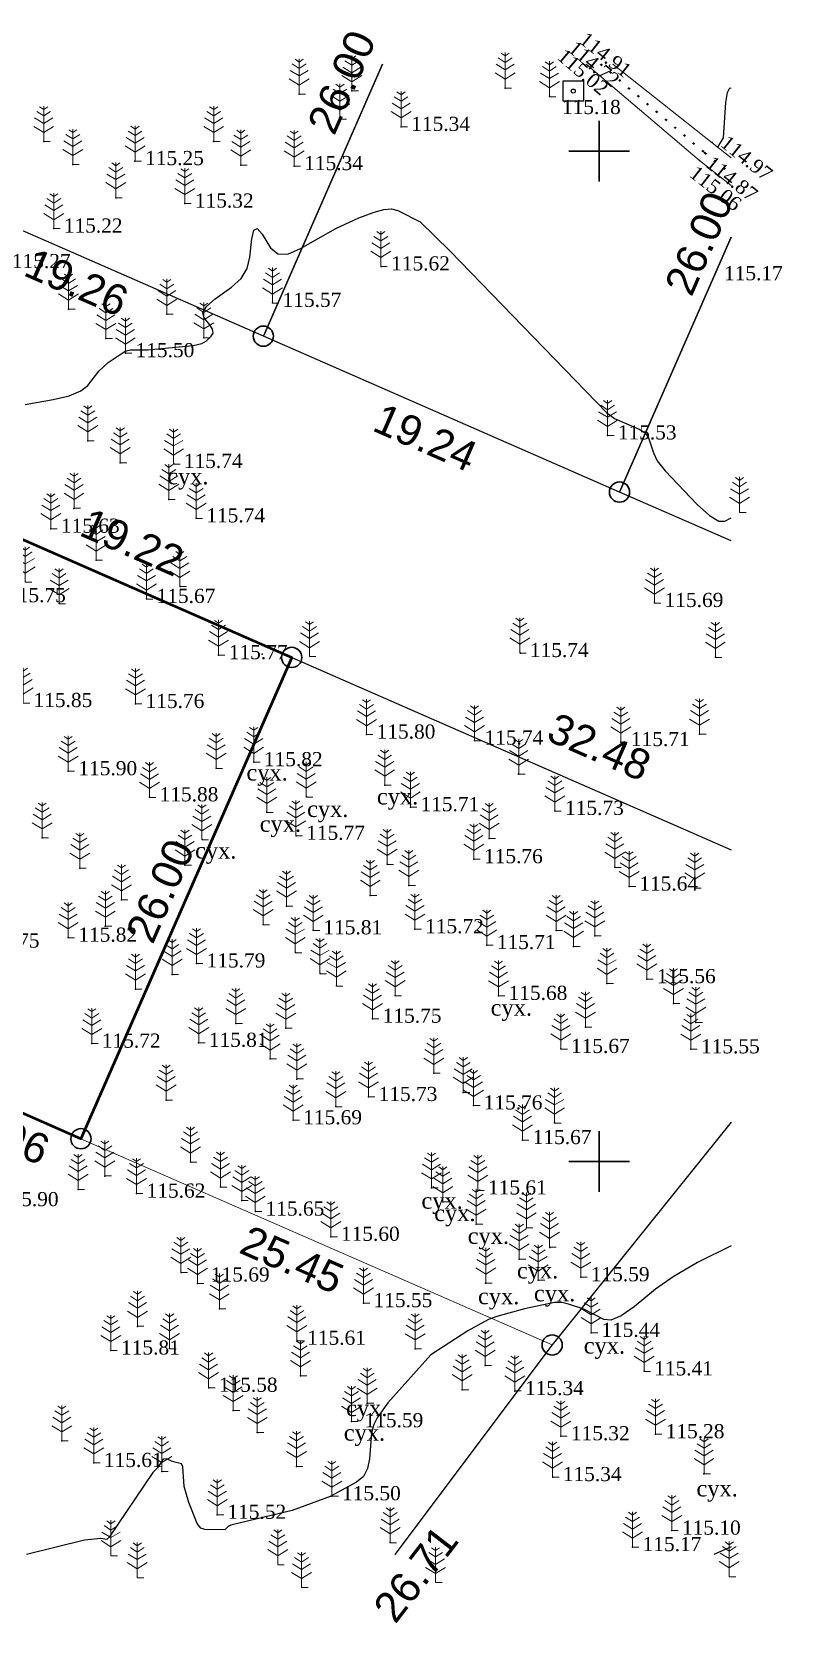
# Model space of a CAD drawing. Header units: millimetres. Extents: x 5405521.1 to 5405609, y 5524977.2 to 5525055.9.
# Drawn here: x 5405571.9 to 5405609, y 5524977.2 to 5525055.9 of the extents above; entities that cross this region are included whole.
import ezdxf
from ezdxf.enums import TextEntityAlignment as Align

# ---------------------------------------------------------------- set-up
doc = ezdxf.new("R2010")
doc.units = ezdxf.units.MM
doc.linetypes.add('HIDDEN', pattern=[0.5, 0, -0.5])
for name, color, linetype, lineweight in [('11900000', 1, 'Continuous', 30), ('рельеф', 7, 'Continuous', 0), ('ТОЧКИ', 7, 'Continuous', 30)]:
    doc.layers.add(name, color=color, linetype=linetype, lineweight=lineweight)
for name, color, linetype in [('SC007', 7, 'Continuous'), ('горизонтали', 42, 'Continuous'), ('Ділянки_Межі', 10, 'Continuous'), ('надписи', 7, 'Continuous'), ('отметки', 7, 'Continuous'), ('промеры', 185, 'Continuous'), ('Растительность', 7, 'Continuous')]:
    doc.layers.add(name, color=color, linetype=linetype)
doc.styles.get("Standard").update_dxf_attribs({"font": 'arial.ttf'})
doc.styles.add('times', font='times.ttf')
doc.linetypes.add('канава 0', pattern='A,0.9,0,["|",Standard,S=0.25,R=0,X=0,Y=0],0.1', length=1)

# ---------------------------------------------------------------- blocks, each defined once
blk = doc.blocks.new('SYMBOL902')
at = {"layer": 'SC007'}
blk.add_lwpolyline([(-1.25, -1.25), (-1.25, 1.25), (1.25, 1.25), (1.25, -1.25)], close=True, dxfattribs=at)
blk.add_circle((0, 0), 0.25, dxfattribs=at)
blk = doc.blocks.new('A$C51FE15A3')
at = {"layer": 'Растительность', "color": 94, "lineweight": 0}
for points in [[(-0.201, 1.726), (0, 1.584), (0.201, 1.726)], [(0, 1.75), (0, 0), (0.319, 0)], [(-0.447, 1.172), (0, 0.895), (0.447, 1.172)], [(-0.343, 1.489), (0, 1.267), (0.343, 1.489)], [(-0.493, 0.753), (0, 0.444), (0.493, 0.753)]]:
    blk.add_lwpolyline(points, dxfattribs=at)

msp = doc.modelspace()

# ---------------------------------------------------------------- linework, layer by layer
at = {"layer": '11900000', "color": 7}
for points in [[(5405600, 5525048.5, 0), (5405600, 5525051.5, 0)], [(5405600, 5525048.5, 0), (5405600, 5525051.5, 0)], [(5405598.5, 5525050, 0), (5405601.5, 5525050, 0)], [(5405598.5, 5525050, 0), (5405601.5, 5525050, 0)], [(5405600, 5524998.5, 0), (5405600, 5525001.5, 0)], [(5405600, 5524998.5, 0), (5405600, 5525001.5, 0)], [(5405598.5, 5525000, 0), (5405601.5, 5525000, 0)], [(5405598.5, 5525000, 0), (5405601.5, 5525000, 0)]]:
    msp.add_polyline3d(points, dxfattribs=at)
at = {"layer": 'горизонтали', "color": 32}
for points in [[(5405605.858, 5525050.195, 113.66), (5405606.147, 5525050.652, 115), (5405606.267, 5525052.402, 115), (5405606.347, 5525052.892, 115), (5405606.457, 5525053.122, 115), (5405606.524, 5525053.118, 115)], [(5405571.597, 5525037.452, 115.5), (5405572.977, 5525037.702, 115.5), (5405573.777, 5525037.892, 115.5), (5405574.347, 5525038.132, 115.5), (5405574.687, 5525038.402, 115.5), (5405575.237, 5525039.112, 115.5), (5405575.707, 5525039.542, 115.5), (5405576.547, 5525040.102, 115.5), (5405576.797, 5525040.162, 115.5), (5405577.647, 5525040.162, 115.5), (5405579.907, 5525040.372, 115.5), (5405580.327, 5525040.482, 115.5), (5405580.567, 5525040.612, 115.5), (5405580.797, 5525040.832, 115.5), (5405580.887, 5525040.992, 115.5), (5405580.867, 5525041.182, 115.5), (5405580.737, 5525041.402, 115.5), (5405580.447, 5525041.742, 115.5), (5405580.387, 5525042.002, 115.5), (5405580.567, 5525042.312, 115.5), (5405580.987, 5525042.682, 115.5), (5405581.807, 5525043.262, 115.5), (5405582.277, 5525043.692, 115.5), (5405582.577, 5525044.192, 115.5), (5405582.717, 5525044.752, 115.5), (5405582.807, 5525045.662, 115.5), (5405582.907, 5525046.082, 115.5), (5405583.077, 5525046.162, 115.5), (5405583.317, 5525045.892, 115.5), (5405583.737, 5525045.212, 115.5), (5405584.087, 5525044.912, 115.5), (5405584.587, 5525044.892, 115.5), (5405585.217, 5525045.172, 115.5), (5405586.957, 5525046.172, 115.5), (5405588.107, 5525046.702, 115.5), (5405588.867, 5525046.982, 115.5), (5405589.337, 5525047.112, 115.5), (5405589.717, 5525047.142, 115.5), (5405590.027, 5525047.052, 115.5), (5405591.137, 5525046.492, 115.5), (5405592.597, 5525045.062, 115.5), (5405600.367, 5525037.042, 115.5), (5405600.747, 5525036.762, 115.5), (5405601.977, 5525036.232, 115.5), (5405602.227, 5525036.082, 115.5), (5405602.417, 5525035.852, 115.5), (5405602.677, 5525035.062, 115.5), (5405602.867, 5525034.672, 115.5), (5405603.257, 5525034.172, 115.5), (5405604.847, 5525032.512, 115.5), (5405605.457, 5525031.962, 115.5), (5405605.907, 5525031.682, 115.5), (5405606.207, 5525031.682, 115.5), (5405606.524, 5525031.846, 115.5)], [(5405606.524, 5524995.831, 115.5), (5405604.857, 5524994.992, 115.5), (5405603.657, 5524994.292, 115.5), (5405602.777, 5524993.672, 115.5), (5405601.717, 5524992.802, 115.5), (5405601.077, 5524992.352, 115.5), (5405600.577, 5524992.142, 115.5), (5405600.227, 5524992.182, 115.5), (5405599.227, 5524992.692, 115.5), (5405598.477, 5524992.942, 115.5), (5405598.147, 5524993.012, 115.5), (5405597.777, 5524993.012, 115.5), (5405596.297, 5524992.712, 115.5), (5405594.927, 5524992.322, 115.5), (5405594.517, 5524992.172, 115.5), (5405593.487, 5524991.612, 115.5), (5405591.667, 5524990.422, 115.5), (5405589.537, 5524988.062, 115.5), (5405589.007, 5524987.312, 115.5), (5405588.837, 5524986.982, 115.5), (5405588.727, 5524986.562, 115.5), (5405588.627, 5524985.282, 115.5), (5405588.537, 5524984.802, 115.5), (5405588.327, 5524984.412, 115.5), (5405587.987, 5524984.132, 115.5), (5405586.687, 5524983.412, 115.5), (5405584.807, 5524982.732, 115.5), (5405582.657, 5524982.222, 115.5), (5405581.777, 5524982.002, 115.5), (5405581.637, 5524981.932, 115.5), (5405581.467, 5524981.762, 115.5), (5405580.487, 5524981.782, 115.5), (5405580.287, 5524981.852, 115.5), (5405580.097, 5524982.082, 115.5), (5405579.687, 5524983.122, 115.5), (5405579.467, 5524983.912, 115.5), (5405579.387, 5524984.882, 115.5), (5405579.327, 5524985.032, 115.5), (5405579.057, 5524985.102, 115.5), (5405578.827, 5524985.172, 115.5), (5405578.597, 5524985.282, 115.5), (5405578.427, 5524985.262, 115.5), (5405578.147, 5524984.842, 115.5), (5405577.917, 5524984.602, 115.5), (5405575.747, 5524981.402, 115.5), (5405575.627, 5524981.292, 115.5), (5405575.337, 5524981.342, 115.5), (5405574.537, 5524981.262, 115.5), (5405571.666, 5524980.548, 115.5)], [(5405606.524, 5524980.929, 115), (5405605.671, 5524980.548, 115)]]:
    msp.add_polyline3d(points, dxfattribs=at)
at = {"layer": 'Ділянки_Межі', "lineweight": 25}
for points in [[(5405606.524, 5525030.705), (5405601, 5525033.124), (5405583.377, 5525040.839), (5405565.733, 5525048.564), (5405552.628, 5525054.301)], [(5405523.78, 5525051.648), (5405531.873, 5525048.105), (5405549.514, 5525040.382), (5405567.174, 5525032.65), (5405584.781, 5525024.941), (5405606.524, 5525015.422)], [(5405606.524, 5525001.943), (5405597.668, 5524990.917), (5405589.876, 5524980.548)]]:
    msp.add_lwpolyline(points, dxfattribs=at)
at = {"layer": 'Ділянки_Межі'}
for points in [[(5405589.281, 5525054.301), (5405583.377, 5525040.839), (5405565.733, 5525048.564)], [(5405583.377, 5525040.839), (5405589.281, 5525054.301)], [(5405606.524, 5525045.741), (5405601, 5525033.124), (5405583.377, 5525040.839)], [(5405601, 5525033.124), (5405606.524, 5525045.741)], [(5405606.524, 5525030.705), (5405601, 5525033.124)]]:
    msp.add_lwpolyline(points, dxfattribs=at)
at = {"layer": 'Ділянки_Межі', "lineweight": 50}
msp.add_lwpolyline([(5405556.73, 5525008.84), (5405567.174, 5525032.65), (5405584.781, 5525024.941), (5405574.353, 5525001.124), (5405568.897, 5525003.513)], close=True, dxfattribs=at)
at = {"layer": 'Ділянки_Межі', "lineweight": 0}
for points in [[(5405574.353, 5525001.124), (5405584.781, 5525024.941), (5405606.524, 5525015.422)], [(5405558.842, 5524980.548), (5405568.897, 5525003.513), (5405574.353, 5525001.124), (5405597.668, 5524990.917), (5405589.876, 5524980.548)], [(5405606.524, 5525001.943), (5405597.668, 5524990.917), (5405574.353, 5525001.124)]]:
    msp.add_lwpolyline(points, dxfattribs=at)
at = {"layer": 'отметки', "color": 7}
for p in [(5405585.147, 5525052.819, 115.298), (5405587.755, 5525052.98, 115.244), (5405595.338, 5525053.115, 115.16), (5405597.527, 5525052.713, 115.137), (5405587.175, 5525051.585, 115.32), (5405590.196, 5525051.196, 115.338), (5405572.515, 5525050.471, 115.128), (5405580.916, 5525050.469, 115.288), (5405605.583, 5525050.416, 114.973), (5405573.948, 5525049.334, 115.238), (5405577.027, 5525049.505, 115.253), (5405582.266, 5525049.305, 115.452), (5405584.897, 5525049.257, 115.337), (5405604.951, 5525049.536, 115.055), (5405605.21, 5525049.914, 114.866), (5405576.078, 5525047.692, 115.292), (5405579.49, 5525047.401, 115.315), (5405573.005, 5525046.164, 115.225), (5405589.2, 5525044.292, 115.623), (5405573.742, 5525042.177, 115.383), (5405583.829, 5525042.487, 115.571), (5405578.599, 5525041.923, 115.469), (5405575.589, 5525040.721, 115.474), (5405580.43, 5525040.753, 115.485), (5405576.556, 5525039.999, 115.503), (5405600.413, 5525035.929, 115.529), (5405574.696, 5525035.659, 115.564), (5405576.301, 5525034.57, 115.575), (5405578.942, 5525034.517, 115.738), (5405578.707, 5525032.762, 115.65), (5405574.007, 5525032.318, 115.539), (5405572.863, 5525031.311, 115.632), (5405580.056, 5525031.825, 115.742), (5405575.105, 5525029.761, 115.629), (5405579.256, 5525028.455, 115.709), (5405573.272, 5525027.604, 115.729), (5405577.595, 5525027.836, 115.668), (5405602.73, 5525027.637, 115.692), (5405581.166, 5525025.054, 115.767), (5405583.317, 5525025.105, 115.808), (5405596.102, 5525025.157, 115.737), (5405605.743, 5525024.946, 115.681), (5405577.05, 5525022.639, 115.758), (5405588.482, 5525021.123, 115.798), (5405604.961, 5525021.145, 115.715), (5405593.819, 5525020.826, 115.736), (5405601.063, 5525020.754, 115.712), (5405573.726, 5525019.31, 115.904), (5405581.043, 5525019.459, 115.776), (5405582.904, 5525019.758, 115.821), (5405589.381, 5525018.623, 115.701), (5405596.007, 5525019.171, 115.837), (5405577.745, 5525018.02, 115.884), (5405585.506, 5525018.035, 115.821), (5405583.55, 5525017.278, 115.785), (5405590.65, 5525017.53, 115.713), (5405597.804, 5525017.346, 115.726), (5405572.43, 5525016.014, 115.831), (5405580.345, 5525015.927, 115.861), (5405584.996, 5525016.115, 115.771), (5405594.553, 5525015.986, 115.71), (5405579.499, 5525014.661, 115.886), (5405589.5, 5525014.706, 115.797), (5405593.795, 5525014.958, 115.76), (5405600.769, 5525014.556, 115.639), (5405574.305, 5525014.51, 115.843), (5405588.667, 5525013.16, 115.706), (5405590.579, 5525013.659, 115.748), (5405601.478, 5525013.602, 115.637), (5405604.722, 5525013.533, 115.665), (5405576.361, 5525012.941, 115.859), (5405584.523, 5525012.639, 115.882), (5405575.558, 5525011.645, 115.82), (5405583.368, 5525011.719, 115.813), (5405585.849, 5525011.438, 115.813), (5405590.88, 5525011.49, 115.721), (5405597.861, 5525011.431, 115.603), (5405573.723, 5525011.074, 115.821), (5405594.427, 5525010.708, 115.709), (5405598.726, 5525010.64, 115.657), (5405599.783, 5525011.161, 115.649), (5405584.964, 5525010.337, 115.802), (5405578.864, 5525009.252, 115.798), (5405580.071, 5525009.798, 115.787), (5405586.186, 5525009.294, 115.831), (5405577.049, 5525008.531, 115.806), (5405586.991, 5525008.682, 115.846), (5405600.377, 5525008.811, 115.623), (5405602.351, 5525009.02, 115.563), (5405589.9, 5525008.208, 115.765), (5405595.011, 5525008.193, 115.684), (5405603.672, 5525007.812, 115.549), (5405582.019, 5525006.821, 115.833), (5405588.783, 5525007.064, 115.751), (5405604.782, 5525006.883, 115.569), (5405584.49, 5525006.59, 115.829), (5405599.31, 5525006.638, 115.662), (5405574.887, 5525005.829, 115.716), (5405580.177, 5525005.87, 115.805), (5405598.097, 5525005.567, 115.673), (5405604.53, 5525005.549, 115.547), (5405583.71, 5525005.078, 115.804), (5405591.81, 5525004.368, 115.759), (5405585.04, 5525004.078, 115.78), (5405578.572, 5525003.036, 115.704), (5405588.581, 5525003.191, 115.73), (5405593.267, 5525003.409, 115.775), (5405593.779, 5525002.772, 115.761), (5405584.85, 5525002.037, 115.695), (5405586.965, 5525002.711, 115.739), (5405597.788, 5525001.906, 115.609), (5405596.204, 5525001.058, 115.668), (5405579.768, 5524999.974, 115.666), (5405575.54, 5524999.277, 115.652), (5405574.211, 5524998.616, 115.766), (5405577.102, 5524998.407, 115.624), (5405581.265, 5524998.736, 115.687), (5405582.307, 5524998.06, 115.689), (5405591.698, 5524998.69, 115.641), (5405593.995, 5524998.565, 115.605), (5405582.985, 5524997.518, 115.646), (5405592.265, 5524997.999, 115.662), (5405593.906, 5524996.891, 115.554), (5405596.391, 5524996.714, 115.583), (5405586.717, 5524996.271, 115.605), (5405597.544, 5524995.748, 115.548), (5405596.037, 5524995.171, 115.513), (5405579.304, 5524994.507, 115.669), (5405596.977, 5524994.128, 115.54), (5405599.078, 5524994.27, 115.587), (5405580.118, 5524993.964, 115.69), (5405594.375, 5524993.976, 115.562), (5405581.202, 5524992.7, 115.69), (5405588.329, 5524992.988, 115.552), (5405577.147, 5524991.839, 115.65), (5405585.045, 5524991.129, 115.612), (5405599.598, 5524991.518, 115.439), (5405575.836, 5524990.643, 115.811), (5405578.74, 5524990.735, 115.625), (5405590.889, 5524990.724, 115.525), (5405585.214, 5524989.39, 115.579), (5405594.346, 5524989.901, 115.424), (5405602.215, 5524989.613, 115.413), (5405580.675, 5524988.8, 115.579), (5405593.221, 5524988.7, 115.424), (5405595.825, 5524988.637, 115.339), (5405588.517, 5524988.027, 115.523), (5405581.886, 5524987.67, 115.579), (5405587.743, 5524987.129, 115.589), (5405583.077, 5524986.584, 115.55), (5405598.095, 5524986.401, 115.316), (5405602.784, 5524986.501, 115.28), (5405573.406, 5524986.174, 115.622), (5405574.988, 5524985.079, 115.609), (5405578.351, 5524984.649, 115.486), (5405585.022, 5524984.903, 115.575), (5405597.692, 5524984.38, 115.338), (5405605.177, 5524984.545, 115.177), (5405586.77, 5524983.432, 115.5), (5405581.099, 5524982.515, 115.521), (5405603.589, 5524981.73, 115.105), (5405589.65, 5524981.135, 115.387), (5405601.641, 5524980.914, 115.166)]:
    msp.add_point(p, dxfattribs=at)
at = {"layer": 'рельеф', "color": 7, "linetype": 'канава 0'}
for points, elevation in [([(5405599.35, 5525054.301), (5405604.951, 5525049.536), (5405606.524, 5525048.302)], 113.39), ([(5405606.524, 5525049.663), (5405605.59, 5525050.41), (5405600.665, 5525054.301)], 113.66)]:
    msp.add_lwpolyline(points, dxfattribs=dict(at, elevation=elevation))
at = {"layer": 'рельеф', "color": 7, "linetype": 'HIDDEN', "lineweight": 40, "elevation": 113.4}
msp.add_lwpolyline([(5405600.062, 5525054.301), (5405605.22, 5525049.91), (5405606.524, 5525048.863)], dxfattribs=at)
at = {"layer": 'ТОЧКИ'}
for centre in [(5405583.377, 5525040.839), (5405601, 5525033.124), (5405584.781, 5525024.941), (5405574.353, 5525001.124, 107.24), (5405597.668, 5524990.917)]:
    msp.add_circle(centre, 0.5, dxfattribs=at)

# ---------------------------------------------------------------- block references
at = {"layer": 'отметки', "color": 7, "xscale": 0.400000000372529, "yscale": 0.400000000372529, "zscale": 0.400000000372529}
msp.add_blockref('SYMBOL902', (5405598.71, 5525052.97, 115.18), dxfattribs=at)
at = {"layer": 'Растительность', "color": 7}
for p in [(5405587.76, 5525052.98, 115.24), (5405595.34, 5525053.12, 115.16), (5405585.15, 5525052.82, 115.3), (5405597.53, 5525052.69, 115.14), (5405587.17, 5525051.58, 115.32), (5405590.19, 5525051.2, 115.34), (5405572.51, 5525050.47, 115.13), (5405580.92, 5525050.47, 115.29), (5405573.95, 5525049.33, 115.24), (5405577.03, 5525049.5, 115.25), (5405582.26, 5525049.3, 115.45), (5405584.9, 5525049.26, 115.34), (5405576.08, 5525047.69, 115.29), (5405579.49, 5525047.4, 115.32), (5405573.01, 5525046.16, 115.22), (5405589.19, 5525044.29, 115.62), (5405573.74, 5525042.18, 115.38), (5405583.83, 5525042.48, 115.57), (5405578.6, 5525041.92, 115.47), (5405575.59, 5525040.72, 115.47), (5405580.43, 5525040.75, 115.49), (5405576.55, 5525040, 115.5), (5405574.69, 5525035.66, 115.56), (5405600.41, 5525035.93, 115.53), (5405576.3, 5525034.57, 115.57), (5405578.94, 5525034.51, 115.74), (5405578.7, 5525032.76, 115.65), (5405574.01, 5525032.32, 115.54), (5405580.05, 5525031.82, 115.74), (5405606.94, 5525032.12, 115.5), (5405572.86, 5525031.31, 115.63), (5405575.1, 5525029.76, 115.63), (5405571.6, 5525028.67, 115.67), (5405577.59, 5525027.83, 115.67), (5405579.25, 5525028.45, 115.71), (5405573.27, 5525027.6, 115.73), (5405602.73, 5525027.63, 115.69), (5405581.16, 5525025.05, 115.77), (5405585.66, 5525024.98, 114.13), (5405596.07, 5525025.15, 115.74), (5405605.74, 5525024.94, 115.68), (5405571.5, 5525022.68, 115.85), (5405577.05, 5525022.64, 115.76), (5405588.48, 5525021.12, 115.8), (5405593.82, 5525020.82, 115.74), (5405601.06, 5525020.75, 115.71), (5405604.96, 5525021.14, 115.72), (5405573.72, 5525019.31, 115.9), (5405581.04, 5525019.45, 115.78), (5405582.9, 5525019.75, 115.82), (5405596.01, 5525019.16, 115.84), (5405589.38, 5525018.62, 115.7), (5405577.74, 5525018.01, 115.88), (5405585.5, 5525018.03, 115.82), (5405590.65, 5525017.53, 115.71), (5405583.55, 5525017.27, 115.78), (5405597.8, 5525017.34, 115.73), (5405572.43, 5525016.01, 115.83), (5405584.99, 5525016.11, 115.77), (5405594.55, 5525015.98, 115.71), (5405580.34, 5525015.92, 115.86), (5405574.3, 5525014.51, 115.84), (5405579.5, 5525014.66, 115.89), (5405589.5, 5525014.7, 115.8), (5405593.79, 5525014.95, 115.76), (5405600.77, 5525014.55, 115.64), (5405590.58, 5525013.66, 115.75), (5405601.48, 5525013.6, 115.64), (5405576.36, 5525012.94, 115.86), (5405588.67, 5525013.16, 115.71), (5405604.72, 5525013.53, 115.66), (5405584.52, 5525012.63, 115.88), (5405575.56, 5525011.64, 115.82), (5405583.37, 5525011.71, 115.81), (5405585.85, 5525011.43, 115.81), (5405590.88, 5525011.49, 115.72), (5405597.86, 5525011.43, 115.6), (5405573.72, 5525011.07, 115.82), (5405594.43, 5525010.7, 115.71), (5405598.73, 5525010.64, 115.66), (5405599.78, 5525011.16, 115.65), (5405580.07, 5525009.79, 115.79), (5405584.96, 5525010.33, 115.8), (5405578.86, 5525009.25, 115.8), (5405586.18, 5525009.29, 115.83), (5405602.35, 5525009.02, 115.56), (5405577.05, 5525008.53, 115.81), (5405586.99, 5525008.68, 115.85), (5405589.9, 5525008.2, 115.76), (5405595.01, 5525008.19, 115.68), (5405600.38, 5525008.81, 115.62), (5405603.67, 5525007.81, 115.55), (5405582.02, 5525006.82, 115.83), (5405584.49, 5525006.59, 115.83), (5405588.78, 5525007.06, 115.75), (5405599.31, 5525006.64, 115.66), (5405604.78, 5525006.88, 115.57), (5405574.89, 5525005.83, 115.72), (5405580.18, 5525005.87, 115.81), (5405583.71, 5525005.07, 115.8), (5405598.1, 5525005.56, 115.67), (5405604.53, 5525005.55, 115.55), (5405591.81, 5525004.36, 115.76), (5405585.04, 5525004.08, 115.78), (5405593.27, 5525003.41, 115.78), (5405578.57, 5525003.03, 115.7), (5405586.96, 5525002.71, 115.74), (5405588.58, 5525003.19, 115.73), (5405593.78, 5525002.77, 115.76), (5405584.85, 5525002.04, 115.7), (5405597.79, 5525001.9, 115.61), (5405596.2, 5525001.06, 115.67), (5405579.77, 5524999.97, 115.67), (5405575.54, 5524999.28, 115.65), (5405581.26, 5524998.73, 115.69), (5405591.7, 5524998.69, 115.64), (5405574.21, 5524998.61, 115.77), (5405577.1, 5524998.41, 115.62), (5405582.31, 5524998.06, 115.69), (5405592.26, 5524998, 115.66), (5405593.99, 5524998.56, 115.61), (5405582.98, 5524997.52, 115.65), (5405586.72, 5524996.27, 115.6), (5405593.91, 5524996.89, 115.55), (5405596.39, 5524996.71, 115.58), (5405597.54, 5524995.75, 115.55), (5405596.04, 5524995.17, 115.51), (5405579.3, 5524994.51, 115.67), (5405580.12, 5524993.96, 115.69), (5405594.38, 5524993.98, 115.56), (5405596.98, 5524994.13, 115.54), (5405599.08, 5524994.27, 115.59), (5405581.2, 5524992.7, 115.69), (5405588.33, 5524992.99, 115.55), (5405577.15, 5524991.84, 115.65), (5405585.04, 5524991.13, 115.61), (5405599.6, 5524991.52, 115.44), (5405575.83, 5524990.64, 115.81), (5405578.74, 5524990.73, 115.63), (5405590.89, 5524990.72, 115.53), (5405585.21, 5524989.39, 115.58), (5405594.35, 5524989.9, 115.42), (5405602.22, 5524989.61, 115.41), (5405580.67, 5524988.8, 115.58), (5405593.22, 5524988.7, 115.42), (5405595.82, 5524988.64, 115.34), (5405581.89, 5524987.67, 115.58), (5405588.52, 5524988.03, 115.52), (5405587.74, 5524987.13, 115.59), (5405573.41, 5524986.17, 115.62), (5405583.08, 5524986.58, 115.55), (5405598.09, 5524986.4, 115.32), (5405602.78, 5524986.5, 115.28), (5405574.99, 5524985.08, 115.61), (5405578.35, 5524984.65, 115.49), (5405585.02, 5524984.9, 115.58), (5405605.18, 5524984.54, 115.18), (5405597.69, 5524984.38, 115.34), (5405586.77, 5524983.43, 115.5), (5405581.1, 5524982.51, 115.52), (5405603.59, 5524981.73, 115.1), (5405589.65, 5524981.13, 115.39), (5405601.64, 5524980.91, 115.17), (5405575.84, 5524980.49, 115.48), (5405584.09, 5524980.04, 115.41), (5405577.14, 5524979.4, 115.43), (5405591.9, 5524979.16, 115.28), (5405606.43, 5524979.45, 114.93), (5405585.27, 5524978.91, 115.36)]:
    msp.add_blockref('A$C51FE15A3', p, dxfattribs=at)

# ---------------------------------------------------------------- texts
at = {"layer": 'надписи', "color": 7, "style": 'times'}
for p in [(5405578.619, 5525034.307, 111.861), (5405582.539, 5525019.65, 111.861), (5405588.995, 5525018.464, 111.861), (5405585.54, 5525017.845, 111.861), (5405583.198, 5525017.112, 111.861), (5405580, 5525015.788, 111.861), (5405594.625, 5525008.014, 111.861), (5405591.198, 5524998.459, 111.861), (5405591.83, 5524997.848, 111.861), (5405593.488, 5524996.72, 111.861), (5405595.925, 5524995.008, 111.861), (5405593.998, 5524993.735, 111.861), (5405596.765, 5524993.878, 111.861), (5405599.227, 5524991.29, 111.861), (5405587.471, 5524988.195, 111.861), (5405587.357, 5524986.981, 111.861), (5405604.805, 5524984.221, 111.861)]:
    msp.add_text('сух.', height=0.8, dxfattribs=at).set_placement(p, align=Align.TOP_LEFT)
at = {"layer": 'отметки', "color": 7, "style": 'times'}
for s, rotation, p in [('114.91', 321.68886, (5405599.385, 5525055.949, 114.912)), ('115.02', 319.60889, (5405598.312, 5525055.126, 115.018)), ('114.72', 320.24336, (5405598.845, 5525055.512, 114.723)), ('114.97', 321.31074, (5405606.373, 5525050.832, 114.973)), ('114.87', 321.36075, (5405605.642, 5525049.816, 114.866)), ('115.06', 321.88434, (5405604.83, 5525049.334, 113.39))]:
    msp.add_text(s, height=0.7, rotation=rotation, dxfattribs=at).set_placement(p, align=Align.TOP_LEFT)
for s, p in [('115.18', (5405598.152, 5525052.531, 115.18)), ('115.18', (5405598.152, 5525052.531, 115.184)), ('115.34', (5405590.696, 5525051.696, 115.338)), ('115.25', (5405577.527, 5525050.005, 115.253)), ('115.34', (5405585.397, 5525049.757, 115.337)), ('115.32', (5405579.99, 5525047.901, 115.315)), ('115.22', (5405573.505, 5525046.664, 115.225)), ('115.27', (5405570.935, 5525044.906, 115.266)), ('115.62', (5405589.7, 5525044.792, 115.623)), ('115.17', (5405606.169, 5525044.306, 115.174)), ('115.57', (5405584.329, 5525042.987, 115.571)), ('115.50', (5405577.056, 5525040.499, 115.503)), ('115.53', (5405600.913, 5525036.429, 115.529)), ('115.74', (5405579.442, 5525035.017, 115.738)), ('115.74', (5405580.556, 5525032.325, 115.742)), ('115.63', (5405573.363, 5525031.811, 115.632)), ('115.75', (5405570.696, 5525028.373, 115.748)), ('115.67', (5405578.095, 5525028.336, 115.668)), ('115.69', (5405603.23, 5525028.137, 115.692)), ('115.74', (5405596.566, 5525025.66, 115.737)), ('115.77', (5405581.666, 5525025.554, 115.767)), ('115.85', (5405572.007, 5525023.185, 115.848)), ('115.76', (5405577.55, 5525023.139, 115.758)), ('115.80', (5405588.982, 5525021.623, 115.798)), ('115.74', (5405594.319, 5525021.326, 115.736)), ('115.71', (5405601.563, 5525021.254, 115.712)), ('115.82', (5405583.404, 5525020.258, 115.821)), ('115.90', (5405574.226, 5525019.81, 115.904)), ('115.88', (5405578.245, 5525018.52, 115.884)), ('115.71', (5405591.15, 5525018.03, 115.713)), ('115.73', (5405598.304, 5525017.846, 115.726)), ('115.77', (5405585.496, 5525016.615, 115.771)), ('115.76', (5405594.295, 5525015.458, 115.76)), ('115.64', (5405601.978, 5525014.102, 115.637)), ('115.82', (5405574.223, 5525011.574, 115.821)), ('115.81', (5405586.349, 5525011.938, 115.813)), ('115.72', (5405591.38, 5525011.99, 115.721)), ('115.75', (5405569.395, 5525011.28, 115.747)), ('115.71', (5405594.927, 5525011.208, 115.709)), ('115.79', (5405580.571, 5525010.298, 115.787)), ('115.56', (5405602.851, 5525009.52, 115.563)), ('115.68', (5405595.511, 5525008.693, 115.684)), ('115.75', (5405589.283, 5525007.564, 115.751)), ('115.72', (5405575.387, 5525006.329, 115.716)), ('115.81', (5405580.677, 5525006.37, 115.805)), ('115.67', (5405598.597, 5525006.067, 115.673)), ('115.55', (5405605.03, 5525006.049, 115.547)), ('115.73', (5405589.081, 5525003.691, 115.73)), ('115.76', (5405594.279, 5525003.272, 115.761)), ('115.69', (5405585.35, 5525002.537, 115.695)), ('115.67', (5405596.704, 5525001.558, 115.668)), ('115.62', (5405577.602, 5524998.907, 115.624)), ('115.61', (5405594.495, 5524999.065, 115.605)), ('115.90', (5405570.339, 5524998.486, 115.898)), ('115.65', (5405583.485, 5524998.018, 115.646)), ('115.60', (5405587.217, 5524996.771, 115.605)), ('115.69', (5405580.781, 5524994.757, 115.69)), ('115.59', (5405599.578, 5524994.77, 115.587)), ('115.55', (5405588.829, 5524993.488, 115.552)), ('115.44', (5405600.098, 5524992.018, 115.439)), ('115.81', (5405576.336, 5524991.143, 115.811)), ('115.61', (5405585.545, 5524991.629, 115.612)), ('115.41', (5405602.715, 5524990.113, 115.413)), ('115.58', (5405581.175, 5524989.3, 115.579)), ('115.34', (5405596.325, 5524989.137, 115.339)), ('115.59', (5405588.384, 5524987.545, 115.589)), ('115.28', (5405603.284, 5524987.001, 115.28)), ('115.32', (5405598.595, 5524986.901, 115.316)), ('115.61', (5405575.488, 5524985.579, 115.609)), ('115.34', (5405598.192, 5524984.88, 115.338)), ('115.50', (5405587.27, 5524983.932, 115.5)), ('115.52', (5405581.599, 5524983.015, 115.521)), ('115.10', (5405604.089, 5524982.23, 115.105)), ('115.17', (5405602.141, 5524981.414, 115.166))]:
    msp.add_text(s, height=0.7, dxfattribs=at).set_placement(p, align=Align.TOP_LEFT)
at = {"layer": 'промеры', "char_height": 1.5, "attachment_point": 1}
for s, insert, rotation in [('26.00', (5405585.51, 5525051.318), 66.37949), ('26.00', (5405603.184, 5525043.338, 107.24), 66.37949), ('19.26', (5405572.041, 5525045.247), 336.35584), ('19.24', (5405589.301, 5525037.568), 336.35584), ('19.22', (5405574.799, 5525032.387), 336.35584), ('32.48', (5405597.903, 5525022.256), 336.35584), ('26.00', (5405576.53, 5525011.292), 66.37949), ('5.96', (5405569.216, 5525002.79, 107.24), 336.35584), ('25.45', (5405582.707, 5524996.884), 336.35584), ('26.71', (5405588.72, 5524977.983), 52.3508)]:
    msp.add_mtext(s, dxfattribs=dict(at, insert=insert, rotation=rotation))

doc.saveas('drawing.dxf')
